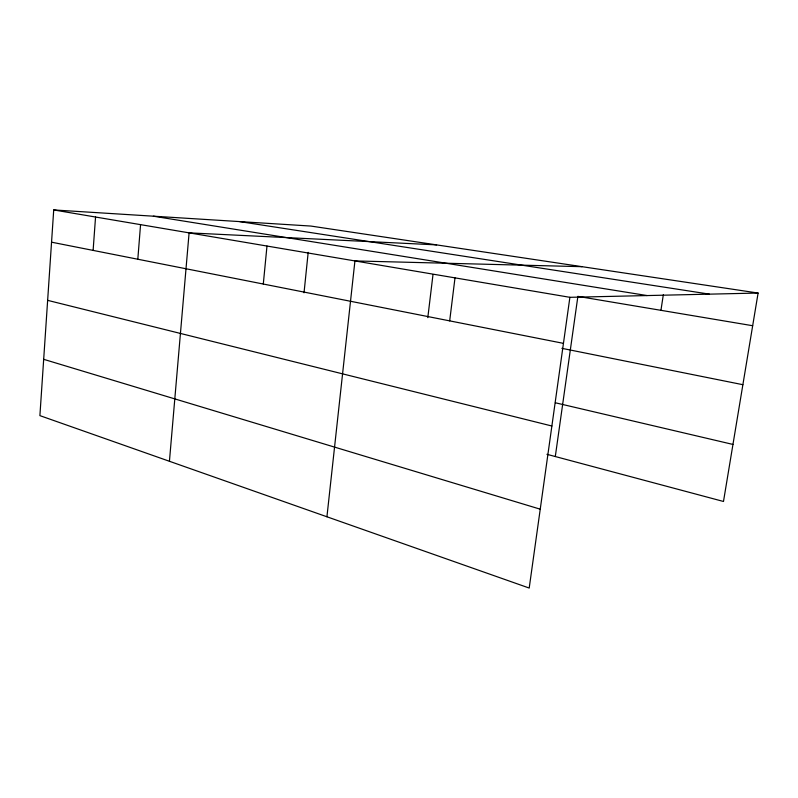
<?xml version="1.0" encoding="UTF-8"?>
<svg xmlns="http://www.w3.org/2000/svg" width="798" height="798" viewBox="0 0 798 798"><rect width="100%" height="100%" fill="white"/><g stroke="black" fill="none" stroke-linecap="round" stroke-linejoin="round"><path stroke-width="1.2" d="M758.1 293.046L310.891 226.063L53.715 209.944L39.9 415.628L529.204 588.056L569.892 297.315L758.1 293.046L723.487 501.473L546.929 454.301M93.117 250.392L95.551 217.026M137.815 259.23L140.558 224.647M169.435 461.274L189.096 232.866L436.576 244.886M263.3 284.028L266.981 246.043M304.028 292.796L308.188 252.348M326.931 516.775L354.93 260.926L582.071 266.682M427.808 317.634L432.995 274.562M449.683 320.876L455 277.864M555.298 456.536L577.882 296.377L752.674 325.724M660.944 310.322L663.318 294.761M239.619 221.595L709.442 294.143M153.376 216.198L647.108 295.559M53.715 209.944L569.892 297.315M51.551 242.183L563.448 343.359M561.882 348.337L742.878 384.696M555.378 402.781L732.953 444.436M47.641 300.347L551.887 426.012M43.681 359.319L540.246 509.184"/></g></svg>
